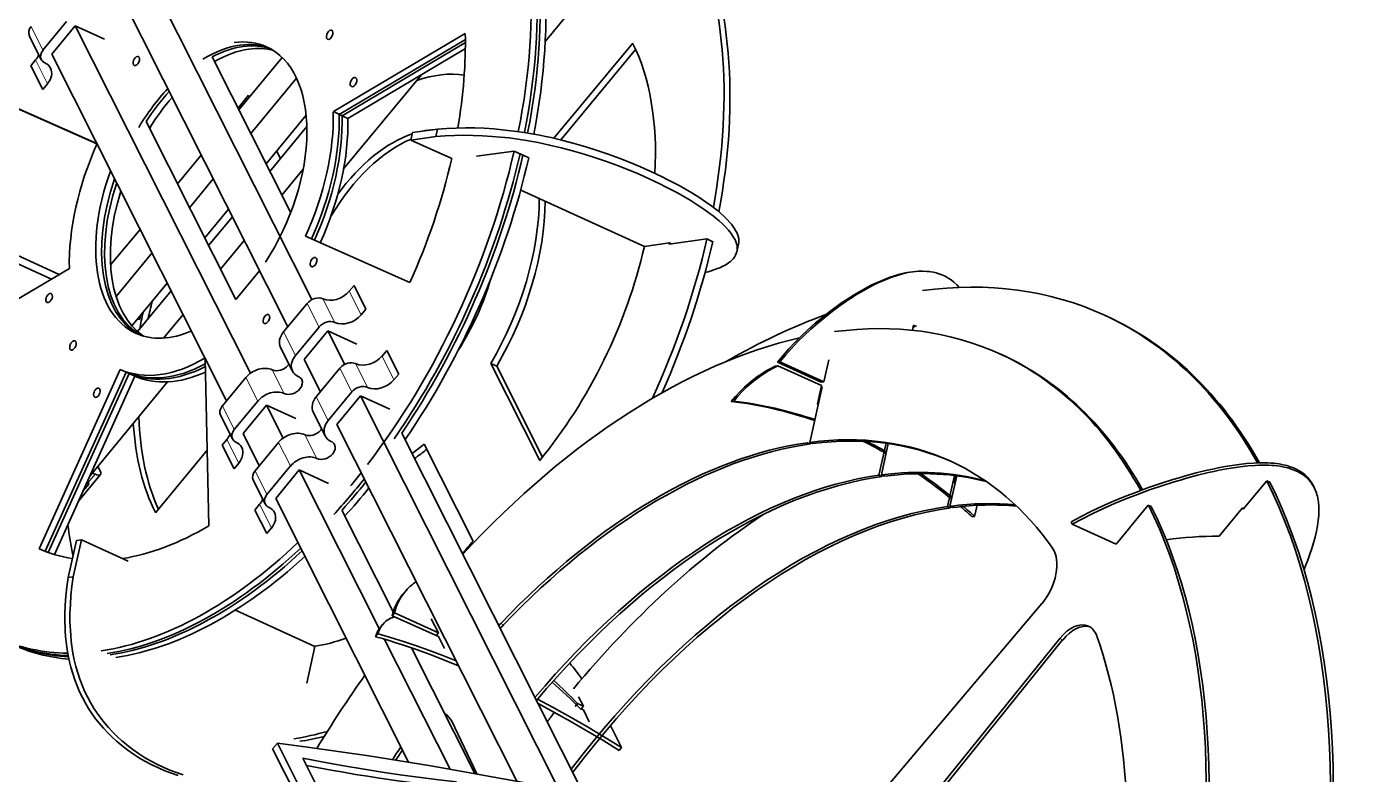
# Model space of a CAD drawing. Extents: x 95 to 1141, y 12 to 831.
# Drawn here: x 202.9 to 315.2, y 217.7 to 281 of the extents above; entities that cross this region are included whole.
import ezdxf

# ---------------------------------------------------------------- set-up
doc = ezdxf.new("R2010")
doc.units = 0

msp = doc.modelspace()

# ---------------------------------------------------------------- linework, layer by layer
at = {"color": 7, "lineweight": 35}
for p, q in [((212.27, 287.33), (227.12, 257.87)), ((210.27, 284.92), (225.07, 255.57)), ((207.08, 281.06), (221.91, 251.64)), ((205.09, 278.65), (219.88, 249.29)), ((231.23, 249.71), (248.03, 216.38)), ((229.23, 247.3), (244.47, 217.08)), ((234.72, 246.56), (250.15, 215.95)), ((224.05, 241.02), (235.3, 218.7)), ((261.38, 199.58), (288.93, 232.14)), ((263.37, 195.64), (290.44, 229.16)), ((263.61, 195.53), (290.68, 229.05))]:
    msp.add_line(p, q, dxfattribs=at)
at = {"color": 7, "lineweight": 35, "ltscale": 0.178214}
msp.add_line((246.88, 279.76), (251.42, 285.25), dxfattribs=at)
at = {"color": 7, "lineweight": 13, "ltscale": 0.056123}
for p, q in [((203.33, 280.99), (204.34, 278.98)), ((203.72, 278.16), (204.73, 276.15)), ((230.28, 258.58), (231.29, 256.57)), ((226.71, 257.55), (227.72, 255.54)), ((228.05, 257.93), (229.06, 255.93)), ((224.71, 255.14), (225.72, 253.13)), ((233.05, 253.08), (234.06, 251.08)), ((223.76, 251.92), (224.77, 249.91)), ((229.48, 252.05), (230.49, 250.05)), ((230.82, 252.44), (231.83, 250.43)), ((221.52, 251.28), (222.53, 249.27)), ((227.48, 249.64), (228.49, 247.64)), ((219.53, 248.86), (220.54, 246.86)), ((219.91, 246.03), (220.92, 244.03)), ((226.52, 246.42), (227.54, 244.42)), ((224.29, 245.78), (225.3, 243.78)), ((222.3, 243.37), (223.31, 241.36)), ((222.68, 240.54), (223.69, 238.53))]:
    msp.add_line(p, q, dxfattribs=at)
at = {"color": 7, "lineweight": 35, "ltscale": 0.078261}
for p, q in [((206.34, 281.4), (204.34, 278.98)), ((207.08, 281.06), (205.09, 278.65)), ((224.71, 255.14), (226.71, 257.55)), ((225.72, 253.13), (227.72, 255.54)), ((226.47, 252.79), (228.46, 255.21)), ((227.48, 249.64), (229.48, 252.05)), ((221.52, 251.28), (219.53, 248.86)), ((222.53, 249.27), (220.54, 246.86)), ((228.49, 247.64), (230.49, 250.05)), ((229.23, 247.3), (231.23, 249.71)), ((223.27, 248.93), (221.28, 246.52)), ((224.29, 245.78), (222.3, 243.37)), ((225.3, 243.78), (223.31, 241.36)), ((226.04, 243.44), (224.05, 241.02))]:
    msp.add_line(p, q, dxfattribs=at)
at = {"color": 7, "lineweight": 35, "ltscale": 0.067929}
for p, q in [((209.55, 279.93), (207.08, 281.06)), ((228.46, 255.21), (230.93, 254.08)), ((231.23, 249.71), (233.7, 248.58)), ((225.75, 247.81), (223.27, 248.93)), ((228.52, 242.31), (226.04, 243.44))]:
    msp.add_line(p, q, dxfattribs=at)
at = {"color": 7, "lineweight": 35, "ltscale": 0.056123}
for p, q in [((203.18, 280.2), (204.19, 278.2)), ((203.32, 277.67), (204.33, 275.67)), ((230.68, 259.06), (231.69, 257.06)), ((224.46, 253.82), (225.47, 251.82)), ((233.45, 253.56), (234.46, 251.56)), ((227.23, 248.33), (228.24, 246.32)), ((219.38, 248.07), (220.39, 246.07)), ((219.51, 245.55), (220.52, 243.54)), ((222.15, 242.58), (223.16, 240.57)), ((222.28, 240.05), (223.29, 238.05))]:
    msp.add_line(p, q, dxfattribs=at)
at = {"color": 7, "lineweight": 35, "ltscale": 0.32487}
for p, q in [((240.1, 280.41), (228.93, 273.78)), ((195.41, 253.88), (206.58, 260.51))]:
    msp.add_line(p, q, dxfattribs=at)
at = {"color": 7, "lineweight": 35, "ltscale": 0.310717}
msp.add_line((240.11, 279.9), (229.42, 273.55), dxfattribs=at)
at = {"color": 7, "lineweight": 35, "ltscale": 0.303562}
msp.add_line((240.11, 279.64), (229.67, 273.44), dxfattribs=at)
at = {"color": 7, "lineweight": 35, "ltscale": 0.261398}
msp.add_line((247.61, 271.53), (254.28, 279.58), dxfattribs=at)
at = {"color": 7, "lineweight": 35, "ltscale": 0.289093}
msp.add_line((240.11, 279.12), (230.16, 273.21), dxfattribs=at)
at = {"color": 7, "lineweight": 35, "ltscale": 0.248877}
msp.add_line((248.18, 271.39), (254.53, 279.06), dxfattribs=at)
at = {"color": 7, "lineweight": 35, "ltscale": 0.015652}
for p, q in [((203.72, 278.16), (203.32, 277.67)), ((204.73, 276.15), (204.33, 275.67)), ((230.28, 258.58), (230.68, 259.06)), ((231.29, 256.57), (231.69, 257.06)), ((233.05, 253.08), (233.45, 253.56)), ((234.06, 251.08), (234.46, 251.56)), ((219.91, 246.03), (219.51, 245.55)), ((220.92, 244.03), (220.52, 243.54)), ((222.68, 240.54), (222.28, 240.05)), ((223.69, 238.53), (223.29, 238.05)), ((224.19, 220.3), (223.79, 219.82))]:
    msp.add_line(p, q, dxfattribs=at)
at = {"color": 7, "lineweight": 35, "ltscale": 0.369454}
msp.add_line((218.67, 278.41), (225.32, 265.22), dxfattribs=at)
at = {"color": 7, "lineweight": 35, "ltscale": 0.144067}
msp.add_line((220.93, 273.93), (224.6, 278.37), dxfattribs=at)
at = {"color": 7, "lineweight": 35, "ltscale": 0.152278}
msp.add_line((221.94, 271.93), (225.82, 276.62), dxfattribs=at)
at = {"color": 7, "lineweight": 35, "ltscale": 0.259046}
for p, q in [((229.8, 268.93), (236.4, 276.91)), ((208.3, 242.92), (214.9, 250.9))]:
    msp.add_line(p, q, dxfattribs=at)
at = {"color": 7, "lineweight": 35, "ltscale": 0.004375}
msp.add_line((221.82, 275.01), (221.74, 275.16), dxfattribs=at)
at = {"color": 7, "lineweight": 35, "ltscale": 0.240693}
msp.add_line((200.1, 274.98), (208.9, 271.07), dxfattribs=at)
at = {"color": 7, "lineweight": 35, "ltscale": 0.227275}
msp.add_line((200.6, 274.75), (208.91, 271.06), dxfattribs=at)
at = {"color": 7, "lineweight": 35, "ltscale": 0.220566}
msp.add_line((200.85, 274.64), (208.91, 271.06), dxfattribs=at)
at = {"color": 7, "lineweight": 35, "ltscale": 0.207148}
msp.add_line((201.34, 274.41), (208.91, 271.05), dxfattribs=at)
at = {"color": 7, "lineweight": 35, "ltscale": 0.421679}
msp.add_line((213.08, 272.94), (220.67, 257.88), dxfattribs=at)
at = {"color": 7, "lineweight": 35, "ltscale": 0.133625}
msp.add_line((223.23, 269.37), (226.63, 273.49), dxfattribs=at)
at = {"color": 7, "lineweight": 35, "ltscale": 0.020378}
for p, q in [((228.93, 273.78), (229.67, 273.44)), ((244.74, 270.21), (245.48, 269.88)), ((210.89, 251.96), (211.63, 251.62))]:
    msp.add_line(p, q, dxfattribs=at)
at = {"color": 7, "lineweight": 35, "ltscale": 0.020379}
for p, q in [((229.42, 273.55), (230.16, 273.21)), ((244.24, 270.44), (244.98, 270.1)), ((211.39, 251.73), (212.13, 251.39))]:
    msp.add_line(p, q, dxfattribs=at)
at = {"color": 7, "lineweight": 35, "ltscale": 0.123191}
msp.add_line((223.55, 268.72), (226.69, 272.52), dxfattribs=at)
at = {"color": 7, "lineweight": 35, "ltscale": 0.015993}
for p, q in [((235.49, 271.38), (235.63, 272.01)), ((237.62, 271.68), (237.75, 272.3)), ((263.1, 261.92), (263.24, 262.55))]:
    msp.add_line(p, q, dxfattribs=at)
at = {"color": 7, "lineweight": 35, "ltscale": 0.053665}
for p, q in [((235.63, 272.01), (237.75, 272.3)), ((257.39, 262.66), (255.27, 262.36))]:
    msp.add_line(p, q, dxfattribs=at)
at = {"color": 7, "lineweight": 35, "ltscale": 0.053664}
msp.add_line((235.49, 271.38), (237.62, 271.68), dxfattribs=at)
at = {"color": 7, "lineweight": 35, "ltscale": 0.09508}
msp.add_line((238.95, 269.8), (235.49, 271.38), dxfattribs=at)
at = {"color": 7, "lineweight": 35, "ltscale": 0.0788}
for p, q in [((215.74, 267.66), (217.75, 270.09)), ((216.75, 265.65), (218.76, 268.08)), ((218.04, 263.09), (220.05, 265.52)), ((219.38, 260.44), (221.39, 262.87)), ((220.67, 257.88), (222.68, 260.31))]:
    msp.add_line(p, q, dxfattribs=at)
at = {"color": 7, "lineweight": 35, "ltscale": 0.018177}
msp.add_line((224.44, 269.8), (224.12, 270.45), dxfattribs=at)
at = {"color": 7, "lineweight": 35, "ltscale": 0.080409}
for p, q in [((241.06, 270.01), (244.24, 270.44)), ((260.56, 263), (257.37, 262.57))]:
    msp.add_line(p, q, dxfattribs=at)
at = {"color": 7, "lineweight": 35, "ltscale": 0.071255}
msp.add_line((224.56, 266.71), (226.38, 268.91), dxfattribs=at)
at = {"color": 7, "lineweight": 35, "ltscale": 0.287836}
msp.add_line((255.27, 262.36), (244.79, 267.14), dxfattribs=at)
at = {"color": 7, "lineweight": 35, "ltscale": 0.078799}
msp.add_line((218.37, 262.44), (220.38, 264.87), dxfattribs=at)
at = {"color": 7, "lineweight": 35, "ltscale": 0.205118}
msp.add_line((205.06, 259.61), (197.6, 263.01), dxfattribs=at)
at = {"color": 7, "lineweight": 35, "ltscale": 0.219422}
msp.add_line((205.72, 260), (197.73, 263.64), dxfattribs=at)
at = {"color": 7, "lineweight": 35, "ltscale": 0.097861}
msp.add_line((210.07, 260.8), (212.56, 263.81), dxfattribs=at)
at = {"color": 7, "lineweight": 35, "ltscale": 0.241364}
msp.add_line((235.4, 259.31), (226.58, 263.23), dxfattribs=at)
at = {"color": 7, "lineweight": 35, "ltscale": 0.013586}
msp.add_line((260.56, 263), (261.05, 262.77), dxfattribs=at)
at = {"color": 7, "lineweight": 35, "ltscale": 0.119394}
msp.add_line((210.53, 258.13), (213.57, 261.81), dxfattribs=at)
at = {"color": 7, "lineweight": 35, "ltscale": 0.002347}
msp.add_line((257.37, 262.57), (257.39, 262.66), dxfattribs=at)
at = {"color": 7, "lineweight": 35, "ltscale": 0.004126}
msp.add_line((257.54, 262.59), (257.39, 262.66), dxfattribs=at)
at = {"color": 7, "lineweight": 35, "ltscale": 0.005361}
for p, q in [((277.78, 260.19), (277.99, 260.22)), ((262.62, 249.25), (262.83, 249.28)), ((283.02, 239.48), (283.23, 239.51))]:
    msp.add_line(p, q, dxfattribs=at)
at = {"color": 7, "lineweight": 35, "ltscale": 0.117204}
msp.add_line((211.88, 255.64), (214.86, 259.25), dxfattribs=at)
at = {"color": 7, "lineweight": 35, "ltscale": 0.111424}
msp.add_line((212.35, 255.16), (215.19, 258.6), dxfattribs=at)
at = {"color": 7, "lineweight": 35, "ltscale": 0.005686}
msp.add_line((212.32, 256.17), (212.54, 256.2), dxfattribs=at)
at = {"color": 7, "lineweight": 35, "ltscale": 0.00398}
msp.add_line((212.54, 256.2), (212.4, 256.27), dxfattribs=at)
at = {"color": 7, "lineweight": 35, "ltscale": 0.008438}
msp.add_line((212.61, 256.53), (212.54, 256.2), dxfattribs=at)
at = {"color": 7, "lineweight": 35, "ltscale": 0.00358}
msp.add_line((213.31, 256.54), (213.44, 256.48), dxfattribs=at)
at = {"color": 7, "lineweight": 35, "ltscale": 0.064492}
msp.add_line((214.56, 254.61), (216.2, 256.6), dxfattribs=at)
at = {"color": 7, "lineweight": 35, "ltscale": 0.006792}
msp.add_line((294.17, 256.58), (294.41, 256.47), dxfattribs=at)
at = {"color": 7, "lineweight": 35, "ltscale": 0.079229}
msp.add_line((228.46, 255.21), (229.89, 252.38), dxfattribs=at)
at = {"color": 7, "lineweight": 35, "ltscale": 0.01085}
msp.add_line((278.05, 255.69), (277.96, 255.27), dxfattribs=at)
at = {"color": 7, "lineweight": 35, "ltscale": 0.002706}
msp.add_line((278.12, 255.52), (278.01, 255.5), dxfattribs=at)
at = {"color": 7, "lineweight": 35, "ltscale": 0.001654}
msp.add_line((278.09, 255.55), (278.03, 255.58), dxfattribs=at)
at = {"color": 7, "lineweight": 35, "ltscale": 0.006793}
for p, q in [((278.3, 255.58), (278.05, 255.69)), ((285.34, 253.28), (285.59, 253.17)), ((269.07, 245.75), (269.31, 245.64)), ((269.28, 245.78), (269.52, 245.67)), ((275.12, 242.99), (275.37, 242.88)), ((275.34, 243.02), (275.58, 242.91)), ((307.98, 242.53), (308.22, 242.42)), ((280.93, 240.34), (281.18, 240.23)), ((281.14, 240.37), (281.39, 240.26)), ((297.93, 240.47), (298.18, 240.35)), ((250.1, 223.12), (249.85, 223.23))]:
    msp.add_line(p, q, dxfattribs=at)
at = {"color": 7, "lineweight": 35, "ltscale": 0.00107}
msp.add_line((278.09, 255.55), (278.08, 255.51), dxfattribs=at)
at = {"color": 7, "lineweight": 35, "ltscale": 0.000980905}
msp.add_line((278.09, 255.55), (278.13, 255.56), dxfattribs=at)
at = {"color": 7, "lineweight": 35, "ltscale": 0.354432}
msp.add_line((218.38, 238.72), (218.07, 252.89), dxfattribs=at)
at = {"color": 7, "lineweight": 35, "ltscale": 0.076223}
for p, q in [((226.47, 252.79), (227.84, 250.07)), ((221.28, 246.52), (222.65, 243.8))]:
    msp.add_line(p, q, dxfattribs=at)
at = {"color": 7, "lineweight": 35, "ltscale": 0.047984}
msp.add_line((270.87, 252.78), (270.45, 250.9), dxfattribs=at)
at = {"color": 7, "lineweight": 35, "ltscale": 0.416662}
msp.add_line((204.03, 236.77), (210.89, 251.96), dxfattribs=at)
at = {"color": 7, "lineweight": 35, "ltscale": 0.416194}
msp.add_line((204.53, 236.56), (211.39, 251.73), dxfattribs=at)
at = {"color": 7, "lineweight": 35, "ltscale": 0.415714}
msp.add_line((204.79, 236.46), (211.63, 251.62), dxfattribs=at)
at = {"color": 7, "lineweight": 35, "ltscale": 0.230056}
for p, q in [((242.26, 252.46), (246.4, 244.24)), ((236.62, 245.64), (240.76, 237.42))]:
    msp.add_line(p, q, dxfattribs=at)
at = {"color": 7, "lineweight": 35, "ltscale": 0.013585}
for p, q in [((242.26, 252.46), (242.76, 252.24)), ((250.1, 223.44), (249.6, 223.66))]:
    msp.add_line(p, q, dxfattribs=at)
at = {"color": 7, "lineweight": 35, "ltscale": 0.21569}
msp.add_line((242.76, 252.24), (246.64, 244.53), dxfattribs=at)
at = {"color": 7, "lineweight": 35, "ltscale": 0.00536}
for p, q in [((266.35, 252.24), (266.57, 252.27)), ((266.53, 252.56), (266.74, 252.59)), ((270.24, 250.87), (270.45, 250.9))]:
    msp.add_line(p, q, dxfattribs=at)
at = {"color": 7, "lineweight": 35, "ltscale": 0.101893}
for p, q in [((270.24, 250.87), (266.53, 252.56)), ((270.45, 250.9), (266.74, 252.59)), ((295.2, 237.16), (291.49, 238.86)), ((237.83, 229.65), (234.12, 231.34)), ((237.83, 229.33), (234.12, 231.02))]:
    msp.add_line(p, q, dxfattribs=at)
at = {"color": 7, "lineweight": 35, "ltscale": 0.101894}
msp.add_line((270.27, 250.58), (266.57, 252.27), dxfattribs=at)
at = {"color": 7, "lineweight": 35, "ltscale": 0.414256}
msp.add_line((205.31, 236.29), (212.13, 251.39), dxfattribs=at)
at = {"color": 7, "lineweight": 35, "ltscale": 0.119991}
msp.add_line((269.28, 245.78), (270.32, 250.47), dxfattribs=at)
at = {"color": 7, "lineweight": 35, "ltscale": 0.040003}
msp.add_line((269.93, 249.01), (270.27, 250.58), dxfattribs=at)
at = {"color": 7, "lineweight": 35, "ltscale": 0.001768}
for p, q in [((270.23, 250.38), (270.3, 250.35)), ((269.99, 248.98), (269.93, 249.01)), ((281.58, 242.32), (281.52, 242.35))]:
    msp.add_line(p, q, dxfattribs=at)
at = {"color": 7, "lineweight": 35, "ltscale": 0.001844}
msp.add_line((270.32, 250.47), (270.25, 250.46), dxfattribs=at)
at = {"color": 7, "lineweight": 35, "ltscale": 0.078153}
msp.add_line((223.27, 248.93), (224.68, 246.14), dxfattribs=at)
at = {"color": 7, "lineweight": 35, "ltscale": 0.171595}
msp.add_line((218.24, 245.11), (213.87, 239.82), dxfattribs=at)
at = {"color": 7, "lineweight": 35, "ltscale": 0.002923}
for p, q in [((269.34, 245.75), (269.31, 245.64)), ((275.37, 242.88), (275.4, 242.99)), ((281.18, 240.23), (281.21, 240.34))]:
    msp.add_line(p, q, dxfattribs=at)
at = {"color": 7, "lineweight": 35, "ltscale": 0.06928}
msp.add_line((275.12, 242.99), (275.73, 245.7), dxfattribs=at)
at = {"color": 7, "lineweight": 35, "ltscale": 0.067837}
msp.add_line((275.34, 243.02), (275.92, 245.67), dxfattribs=at)
at = {"color": 7, "lineweight": 35, "ltscale": 0.011138}
msp.add_line((208.99, 243.75), (209.19, 243.35), dxfattribs=at)
at = {"color": 7, "lineweight": 35, "ltscale": 0.074163}
msp.add_line((209.22, 243.05), (207.33, 240.77), dxfattribs=at)
at = {"color": 7, "lineweight": 13, "ltscale": 0.023208}
msp.add_line((208.75, 243.09), (208.16, 242.37), dxfattribs=at)
at = {"color": 7, "lineweight": 35, "ltscale": 0.375989}
msp.add_line((226.04, 243.44), (232.81, 230.01), dxfattribs=at)
at = {"color": 7, "lineweight": 35, "ltscale": 0.067284}
msp.add_line((280.93, 240.34), (281.52, 242.97), dxfattribs=at)
at = {"color": 7, "lineweight": 35, "ltscale": 0.065903}
msp.add_line((281.14, 240.37), (281.72, 242.94), dxfattribs=at)
at = {"color": 7, "lineweight": 35, "ltscale": 0.01536}
msp.add_line((281.52, 242.35), (281.65, 242.95), dxfattribs=at)
at = {"color": 7, "lineweight": 35, "ltscale": 0.07826}
msp.add_line((307.98, 242.53), (305.98, 240.12), dxfattribs=at)
at = {"color": 7, "lineweight": 35, "ltscale": 0.019353}
msp.add_line((208.22, 242.25), (207.73, 241.65), dxfattribs=at)
at = {"color": 7, "lineweight": 35, "ltscale": 0.005094}
msp.add_line((208.22, 242.25), (208.04, 242.33), dxfattribs=at)
at = {"color": 7, "lineweight": 35, "ltscale": 0.006549}
msp.add_line((208.1, 242.48), (208.22, 242.25), dxfattribs=at)
at = {"color": 7, "lineweight": 35, "ltscale": 0.005613}
msp.add_line((311.88, 242.15), (311.98, 241.95), dxfattribs=at)
at = {"color": 7, "lineweight": 35, "ltscale": 0.024065}
msp.add_line((283.23, 239.51), (283.44, 240.45), dxfattribs=at)
at = {"color": 7, "lineweight": 35, "ltscale": 0.062609}
msp.add_line((297.93, 240.47), (296.34, 238.54), dxfattribs=at)
at = {"color": 7, "lineweight": 35, "ltscale": 0.241328}
msp.add_line((229.66, 240.04), (234, 231.42), dxfattribs=at)
at = {"color": 7, "lineweight": 35, "ltscale": 0.078263}
msp.add_line((305.92, 240.25), (303.93, 237.84), dxfattribs=at)
at = {"color": 7, "lineweight": 35, "ltscale": 0.003581}
msp.add_line((305.92, 240.25), (305.98, 240.12), dxfattribs=at)
at = {"color": 7, "lineweight": 35, "ltscale": 0.003397}
msp.add_line((306.04, 240.19), (305.92, 240.25), dxfattribs=at)
at = {"color": 7, "lineweight": 35, "ltscale": 0.005612}
msp.add_line((291.39, 239.06), (291.49, 238.86), dxfattribs=at)
at = {"color": 7, "lineweight": 35, "ltscale": 0.046938}
msp.add_line((296.4, 238.61), (295.2, 237.16), dxfattribs=at)
at = {"color": 7, "lineweight": 35, "ltscale": 0.079967}
for p, q in [((207.17, 237.46), (206.47, 234.34)), ((207.59, 237.52), (206.9, 234.4)), ((226.68, 225.38), (227.37, 228.5))]:
    msp.add_line(p, q, dxfattribs=at)
at = {"color": 7, "lineweight": 35, "ltscale": 0.010733}
for p, q in [((207.17, 237.46), (207.59, 237.52)), ((206.47, 234.34), (206.9, 234.4))]:
    msp.add_line(p, q, dxfattribs=at)
at = {"color": 7, "lineweight": 35, "ltscale": 0.108686}
msp.add_line((211.55, 235.72), (207.59, 237.52), dxfattribs=at)
at = {"color": 7, "lineweight": 35, "ltscale": 0.007826}
for p, q in [((234.8, 232.89), (235, 233.13)), ((233.92, 231.1), (234.12, 231.34)), ((232.91, 230.13), (233.11, 230.37)), ((232.51, 229.32), (232.71, 229.56)), ((249.4, 223.42), (249.6, 223.66)), ((253.14, 219.7), (253.34, 219.94))]:
    msp.add_line(p, q, dxfattribs=at)
at = {"color": 7, "lineweight": 35, "ltscale": 0.185083}
msp.add_line((227.37, 228.5), (220.63, 231.57), dxfattribs=at)
at = {"color": 7, "lineweight": 35, "ltscale": 0.005101}
msp.add_line((234.1, 231.02), (233.92, 231.1), dxfattribs=at)
at = {"color": 7, "lineweight": 35, "ltscale": 0.03366}
msp.add_line((237.22, 230.85), (237.83, 229.65), dxfattribs=at)
at = {"color": 7, "lineweight": 13, "ltscale": 0.006793}
for p, q in [((243.1, 230.45), (243.35, 230.34)), ((290.44, 229.16), (290.68, 229.05))]:
    msp.add_line(p, q, dxfattribs=at)
at = {"color": 7, "lineweight": 35, "ltscale": 0.307751}
msp.add_line((233.27, 229.1), (238.81, 218.11), dxfattribs=at)
at = {"color": 7, "lineweight": 35, "ltscale": 0.00755}
for p, q in [((237.63, 229.42), (237.83, 229.65)), ((249.91, 223.21), (250.1, 223.44))]:
    msp.add_line(p, q, dxfattribs=at)
at = {"color": 7, "lineweight": 35, "ltscale": 0.028062}
msp.add_line((238.33, 228.33), (237.83, 229.33), dxfattribs=at)
at = {"color": 7, "lineweight": 35, "ltscale": 0.297933}
msp.add_line((235.54, 228.38), (240.9, 217.74), dxfattribs=at)
at = {"color": 7, "lineweight": 35, "ltscale": 0.022449}
msp.add_line((249.69, 224.24), (250.1, 223.44), dxfattribs=at)
at = {"color": 7, "lineweight": 35, "ltscale": 0.028061}
msp.add_line((250.6, 222.12), (250.1, 223.12), dxfattribs=at)
at = {"color": 7, "lineweight": 35, "ltscale": 0.123467}
msp.add_line((241.08, 217.71), (238.95, 222.16), dxfattribs=at)
at = {"color": 7, "lineweight": 35, "ltscale": 0.052517}
msp.add_line((253.34, 219.94), (252.4, 221.82), dxfattribs=at)
at = {"color": 7, "lineweight": 35, "ltscale": 0.112246}
for p, q in [((226.21, 216.29), (224.19, 220.3)), ((225.81, 215.81), (223.79, 219.82))]:
    msp.add_line(p, q, dxfattribs=at)
at = {"color": 7, "lineweight": 35, "ltscale": 0.065008}
msp.add_line((227.51, 216.72), (226.34, 219.04), dxfattribs=at)
at = {"color": 7, "lineweight": 35}
for points in [[(263.1, 261.92), (263.12, 262.05), (263.13, 262.17), (263.12, 262.3), (263.11, 262.4), (263.09, 262.5), (263.03, 262.71), (262.95, 262.92), (262.85, 263.1), (262.74, 263.28), (262.61, 263.47), (262.5, 263.61), (262.38, 263.75), (262.11, 264.05), (261.87, 264.29), (261.6, 264.53), (261.32, 264.77), (261.08, 264.96), (260.84, 265.14), (260.31, 265.52), (259.74, 265.9), (259.13, 266.28), (258.61, 266.59), (258.07, 266.9), (257.5, 267.2), (257.06, 267.42), (256.62, 267.65), (256.15, 267.87), (255.68, 268.09), (254.81, 268.48), (253.92, 268.85), (253, 269.21), (252.07, 269.56), (251.12, 269.88), (250.16, 270.18), (249.19, 270.47), (248.22, 270.72), (247.24, 270.95), (246.75, 271.06), (246.26, 271.16), (245.77, 271.25), (245.29, 271.34), (244.55, 271.45), (243.82, 271.55), (243.09, 271.63), (242.37, 271.69), (241.57, 271.74), (240.77, 271.77), (239.97, 271.78), (239.18, 271.77), (238.4, 271.73), (237.62, 271.68)], [(263.24, 262.55), (263.26, 262.67), (263.26, 262.8), (263.26, 262.93), (263.25, 263.03), (263.23, 263.13), (263.17, 263.33), (263.08, 263.54), (262.99, 263.72), (262.88, 263.91), (262.75, 264.09), (262.64, 264.24), (262.52, 264.38), (262.25, 264.67), (262.01, 264.91), (261.74, 265.15), (261.45, 265.4), (261.22, 265.58), (260.98, 265.77), (260.45, 266.15), (259.88, 266.53), (259.27, 266.91), (258.75, 267.22), (258.21, 267.52), (257.64, 267.82), (257.2, 268.05), (256.76, 268.27), (256.29, 268.5), (255.82, 268.72), (254.95, 269.1), (254.06, 269.48), (253.14, 269.84), (252.21, 270.18), (251.26, 270.5), (250.3, 270.81), (249.33, 271.09), (248.36, 271.35), (247.38, 271.58), (246.89, 271.68), (246.4, 271.78), (245.91, 271.88), (245.42, 271.96), (244.69, 272.08), (243.96, 272.17), (243.23, 272.25), (242.51, 272.32), (241.71, 272.37), (240.91, 272.4), (240.11, 272.41), (239.32, 272.39), (238.54, 272.36), (237.75, 272.3)], [(260.4, 260.16), (260.67, 260.23), (260.93, 260.31), (261.16, 260.38), (261.38, 260.46), (261.66, 260.57), (261.92, 260.69), (262.15, 260.82), (262.28, 260.9), (262.4, 260.98), (262.55, 261.09), (262.68, 261.21), (262.79, 261.33), (262.9, 261.47), (262.99, 261.62), (263.05, 261.77), (263.1, 261.92)], [(277.78, 260.19), (277.56, 260.16), (277.34, 260.12), (276.9, 260.02), (276.45, 259.89), (276, 259.74), (275.59, 259.58), (275.19, 259.41), (274.78, 259.23), (274.47, 259.08), (274.17, 258.92), (273.57, 258.59), (272.97, 258.23), (272.63, 258.02), (272.31, 257.81), (271.96, 257.58), (271.62, 257.34), (270.97, 256.86), (270.34, 256.36), (269.73, 255.86), (269.14, 255.33), (268.58, 254.8), (268.03, 254.26), (267.51, 253.7), (267.01, 253.14), (266.53, 252.56)], [(277.99, 260.22), (277.77, 260.19), (277.55, 260.15), (277.11, 260.05), (276.66, 259.92), (276.21, 259.77), (275.8, 259.61), (275.4, 259.44), (274.99, 259.26), (274.69, 259.11), (274.38, 258.95), (273.78, 258.62), (273.18, 258.26), (272.85, 258.05), (272.52, 257.84), (272.17, 257.6), (271.83, 257.37), (271.19, 256.89), (270.56, 256.39), (269.94, 255.88), (269.36, 255.36), (268.79, 254.83), (268.24, 254.29), (267.72, 253.73), (267.22, 253.17), (266.74, 252.59)], [(281.93, 258.9), (281.71, 259.13), (281.47, 259.34), (281.23, 259.53), (280.99, 259.69), (280.73, 259.84), (280.46, 259.96), (280.19, 260.06), (279.98, 260.13), (279.76, 260.18), (279.53, 260.22), (279.36, 260.25), (279.19, 260.26), (278.84, 260.28), (278.48, 260.27), (278.24, 260.25), (277.99, 260.22)], [(266.35, 252.24), (265.96, 252.04), (265.57, 251.83), (265.2, 251.59), (264.83, 251.35), (264.47, 251.08), (264.13, 250.8), (263.73, 250.44), (263.35, 250.07), (262.98, 249.67), (262.62, 249.25)], [(266.57, 252.27), (266.17, 252.07), (265.79, 251.85), (265.41, 251.62), (265.04, 251.37), (264.69, 251.11), (264.34, 250.82), (263.94, 250.47), (263.56, 250.1), (263.19, 249.7), (262.83, 249.28)], [(311.88, 242.15), (311.74, 242.39), (311.59, 242.62), (311.41, 242.83), (311.21, 243.02), (311, 243.19), (310.76, 243.35), (310.51, 243.49), (310.24, 243.61), (309.96, 243.72), (309.66, 243.81), (309.34, 243.89), (309.01, 243.95), (308.78, 243.98), (308.56, 244.01), (308.31, 244.03), (308.05, 244.04), (307.77, 244.05), (307.49, 244.05), (307.19, 244.04), (306.88, 244.03), (306.26, 243.99), (305.62, 243.91), (305.04, 243.83), (304.44, 243.73), (303.84, 243.62), (303.39, 243.52), (302.93, 243.42), (302, 243.2), (301.08, 242.95), (300.55, 242.79), (300.02, 242.64), (298.97, 242.3), (297.94, 241.95), (296.93, 241.57), (295.94, 241.19), (294.98, 240.79), (294.04, 240.37), (293.13, 239.95), (292.25, 239.51), (291.39, 239.06)], [(311.98, 241.95), (311.84, 242.19), (311.69, 242.42), (311.51, 242.63), (311.31, 242.82), (311.1, 242.99), (310.86, 243.15), (310.61, 243.29), (310.34, 243.41), (310.06, 243.52), (309.76, 243.61), (309.44, 243.69), (309.11, 243.75), (308.88, 243.78), (308.66, 243.81), (308.41, 243.83), (308.15, 243.84), (307.88, 243.85), (307.59, 243.85), (307.29, 243.84), (306.98, 243.83), (306.36, 243.78), (305.72, 243.71), (305.14, 243.63), (304.55, 243.53), (303.94, 243.42), (303.49, 243.32), (303.03, 243.22), (302.1, 243), (301.18, 242.75), (300.65, 242.59), (300.12, 242.43), (299.07, 242.1), (298.04, 241.75), (297.03, 241.37), (296.04, 240.99), (295.08, 240.59), (294.14, 240.17), (293.23, 239.75), (292.35, 239.31), (291.49, 238.86)], [(311.12, 235.01), (311.28, 235.41), (311.43, 235.8), (311.61, 236.3), (311.77, 236.79), (311.91, 237.26), (312.05, 237.76), (312.17, 238.25), (312.25, 238.71), (312.32, 239.16), (312.36, 239.58), (312.38, 239.98), (312.37, 240.36), (312.34, 240.72), (312.31, 240.89), (312.28, 241.06), (312.25, 241.22), (312.21, 241.37), (312.14, 241.57), (312.07, 241.77), (311.98, 241.95)], [(215.78, 217.56), (215.22, 217.76), (214.66, 217.97), (214.11, 218.21), (213.57, 218.47), (213.03, 218.75), (212.51, 219.05), (212.01, 219.37), (211.52, 219.72), (211.04, 220.08), (210.81, 220.27), (210.58, 220.47), (210.2, 220.82), (209.82, 221.19), (209.47, 221.57), (209.13, 221.97), (208.8, 222.38), (208.49, 222.81), (208.2, 223.25), (207.93, 223.7), (207.68, 224.17), (207.44, 224.66), (207.23, 225.16), (207.03, 225.67), (206.86, 226.2), (206.7, 226.74), (206.57, 227.3), (206.46, 227.87), (206.36, 228.45), (206.31, 228.9), (206.26, 229.35), (206.23, 229.82), (206.21, 230.17), (206.2, 230.52), (206.2, 230.89), (206.2, 231.25), (206.23, 232), (206.29, 232.76), (206.37, 233.54), (206.47, 234.34)], [(216.21, 217.62), (215.64, 217.82), (215.08, 218.03), (214.53, 218.27), (213.99, 218.53), (213.46, 218.81), (212.94, 219.11), (212.43, 219.43), (211.94, 219.78), (211.47, 220.14), (211.24, 220.33), (211.01, 220.52), (210.62, 220.88), (210.25, 221.24), (209.89, 221.63), (209.55, 222.02), (209.23, 222.44), (208.92, 222.86), (208.63, 223.31), (208.36, 223.76), (208.1, 224.23), (207.87, 224.72), (207.65, 225.22), (207.46, 225.73), (207.28, 226.26), (207.13, 226.8), (206.99, 227.36), (206.88, 227.93), (206.79, 228.51), (206.73, 228.96), (206.69, 229.41), (206.66, 229.88), (206.64, 230.23), (206.63, 230.58), (206.63, 230.95), (206.63, 231.31), (206.66, 232.06), (206.71, 232.82), (206.79, 233.6), (206.9, 234.4)], [(233.11, 230.37), (233.04, 230.29), (232.98, 230.2), (232.92, 230.1), (232.87, 230), (232.78, 229.79), (232.71, 229.56)], [(234.12, 231.02), (233.87, 230.93), (233.76, 230.88), (233.65, 230.82), (233.5, 230.73), (233.35, 230.62), (233.23, 230.5), (233.11, 230.37)], [(232.91, 230.13), (232.84, 230.05), (232.78, 229.96), (232.72, 229.86), (232.67, 229.76), (232.58, 229.55), (232.51, 229.32)], [(239.54, 226.86), (238.33, 227.35), (237.14, 227.81), (235.96, 228.23), (234.79, 228.63), (234.22, 228.81), (233.65, 228.99), (233.08, 229.16), (232.51, 229.32)], [(239.33, 227.27), (238.19, 227.72), (237.07, 228.15), (235.96, 228.54), (234.87, 228.91), (233.78, 229.25), (232.71, 229.56)], [(253.34, 219.94), (251.88, 220.83), (250.44, 221.69), (249.02, 222.51), (247.61, 223.29), (246.22, 224.03)], [(253.14, 219.7), (251.74, 220.56), (250.34, 221.39), (248.97, 222.18), (247.61, 222.94), (246.26, 223.66)], [(253.38, 215.26), (250.64, 215.85), (247.91, 216.4), (245.21, 216.94), (242.52, 217.44), (239.86, 217.92), (237.19, 218.38), (234.55, 218.82), (231.93, 219.23), (229.33, 219.61), (226.75, 219.97), (224.19, 220.3)], [(239.36, 217.03), (237.85, 217.2), (236.33, 217.39), (234.79, 217.6), (233.24, 217.83), (231.54, 218.1), (229.83, 218.39), (228.09, 218.71), (226.34, 219.04)], [(238.96, 216.55), (237.45, 216.72), (235.93, 216.91), (234.39, 217.12), (232.84, 217.35), (231.83, 217.51), (230.81, 217.67), (229.78, 217.85), (228.74, 218.03), (226.66, 218.42)]]:
    msp.add_lwpolyline(points, dxfattribs=at)
for centre, radius, start, end in [((258.74, 215.54), 33.98, 71.1758, 83.0857), ((258.53, 215.52), 33.98, 70.8335, 83.0863), ((257.38, 212.96), 36.78, 60.0537, 63.4502), ((257.61, 213.03), 36.74, 60.3789, 63.2968), ((254.15, 208.01), 42.69, 50.5511, 55.325), ((254.43, 208.13), 42.58, 50.8458, 55.2674), ((251.17, 204.4), 47.38, 47.7677, 49.3363), ((251.38, 204.42), 47.39, 47.7678, 49.3242), ((303.9, 206.5), 31.34, 89.955, 98.1624), ((238.61, 230.13), 4.69, 124.6422, 140.2842), ((238.08, 230.16), 4.27, 140.2524, 167.2393), ((238.28, 230.4), 4.27, 140.2524, 167.2393), ((196.61, 186.15), 66.45, 36.582, 38.0371), ((210.5, 183.9), 55.63, 44.9859, 48.3574), ((214.2, 189.18), 49.43, 44.2489, 47.4954)]:
    msp.add_arc(centre, radius, start, end, dxfattribs=at)
for centre, major_axis, ratio, start_param, end_param in [((217.75, 267.14), (-17.28, -37.91), 0.579254, 1.955432, 2.706525), ((218.25, 266.92), (-17.28, -37.91), 0.579254, 1.959213, 2.706525), ((218.5, 266.81), (-17.28, -37.91), 0.579254, 1.961028, 2.706525), ((218.99, 266.58), (-17.28, -37.91), 0.579254, 1.964508, 2.706525), ((234.07, 259.7), (-17.28, -37.91), 0.579254, 1.981698, 2.706525), ((234.57, 259.48), (-17.28, -37.91), 0.579254, 1.977851, 2.706525), ((204.08, 280.65), (-0.893, -0.45), 0.739209, 5.247728, 6.283231), ((228.62, 280.29), (-0.173, -0.379), 0.579254, 3.141606, 3.491923), ((217.75, 267.14), (-5.53, -12.13), 0.579254, 3.141606, 3.491923), ((228.62, 280.29), (-0.173, -0.379), 0.579254, 3.491923, 6.283199), ((228.62, 280.29), (-0.173, -0.379), 0.579254, 0.000014, 3.141606), ((217.75, 267.14), (-13.83, -30.33), 0.579254, 1.997209, 2.265623), ((238.32, 260.28), (-11.06, -24.26), 0.579254, 2.165063, 2.706525), ((202.48, 278.72), (-1.49, -0.75), 0.739209, 2.106135, 2.459362), ((205.09, 278.65), (-0.893, -0.45), 0.739209, 5.247728, 6.283231), ((212.25, 278.07), (-0.173, -0.379), 0.579254, 3.491923, 6.283199), ((212.25, 278.07), (-0.173, -0.379), 0.579254, 0.000014, 3.141606), ((212.25, 278.07), (-0.173, -0.379), 0.579254, 3.141606, 3.491923), ((218.25, 266.92), (-5.53, -12.13), 0.579254, 3.491923, 3.849877), ((218.5, 266.81), (-5.53, -12.13), 0.579254, 3.491923, 3.789239), ((218.99, 266.58), (-5.53, -12.13), 0.579254, 3.491923, 3.8226), ((218.25, 266.92), (-5.53, -12.13), 0.579254, 3.17676, 3.491923), ((218.5, 266.81), (-5.53, -12.13), 0.579254, 3.194404, 3.491923), ((218.99, 266.58), (-5.53, -12.13), 0.579254, 3.229572, 3.491923), ((217.75, 267.14), (-5.53, -12.13), 0.579254, 1.321008, 3.141606), ((205.09, 278.65), (-0.893, -0.45), 0.739209, 0.000045, 0.535339), ((203.49, 276.72), (-1.49, -0.75), 0.739209, 3.141638, 3.676931), ((203.49, 276.72), (-1.49, -0.75), 0.739209, 2.106135, 3.141638), ((230.64, 276.28), (-0.173, -0.379), 0.579254, 3.491923, 6.283199), ((230.64, 276.28), (-0.173, -0.379), 0.579254, 0.000014, 3.141606), ((230.64, 276.28), (-0.173, -0.379), 0.579254, 3.141606, 3.491923), ((234.07, 259.7), (-7.61, -16.68), 0.579254, 3.30393, 3.652267), ((218.25, 266.92), (-5.53, -12.13), 0.579254, 4.191801, 4.515007), ((218.5, 266.81), (-5.53, -12.13), 0.579254, 4.206673, 4.459348), ((229.82, 259.13), (-11.06, -24.26), 0.579254, 4.277321, 4.333214), ((218.99, 266.58), (-5.53, -12.13), 0.579254, 4.236375, 4.489703), ((217.75, 267.14), (-6.91, -15.17), 0.579254, 1.57663, 2.265623), ((218.25, 266.92), (-6.91, -15.17), 0.579254, 1.576959, 2.265623), ((218.5, 266.81), (-6.91, -15.17), 0.579254, 1.577123, 2.265623), ((218.99, 266.58), (-6.91, -15.17), 0.579254, 1.577452, 2.265623), ((234.07, 259.7), (-17.28, -37.91), 0.579254, 4.633569, 4.642257), ((234.07, 259.7), (-5.53, -12.13), 0.579254, 3.636008, 4.369943), ((234.07, 259.7), (-5.53, -12.13), 0.579254, 3.491923, 3.555887), ((234.07, 259.7), (-5.53, -12.13), 0.579254, 3.431299, 3.491923), ((217.75, 267.14), (-6.91, -15.17), 0.579254, 4.719536, 5.407216), ((234.57, 259.48), (-5.53, -12.13), 0.579254, 3.703089, 4.518613), ((217.75, 267.14), (-17.28, -37.91), 0.579254, 1.194714, 1.913127), ((218.25, 266.92), (-17.28, -37.91), 0.579254, 1.268775, 1.913127), ((218.5, 266.81), (-17.28, -37.91), 0.579254, 1.286316, 1.913127), ((218.99, 266.58), (-17.28, -37.91), 0.579254, 1.276722, 1.913127), ((217.75, 267.14), (-13.83, -30.33), 0.579254, 1.57663, 1.913978), ((217.75, 267.14), (-5.53, -12.13), 0.579254, 4.841743, 6.283199), ((218.25, 266.92), (-5.53, -12.13), 0.579254, 4.877248, 6.248004), ((218.5, 266.81), (-5.53, -12.13), 0.579254, 4.895326, 6.230458), ((218.99, 266.58), (-5.53, -12.13), 0.579254, 4.932204, 6.195196), ((234.07, 259.7), (-17.28, -37.91), 0.579254, 4.782928, 4.791203), ((234.07, 259.7), (-7.61, -16.68), 0.579254, 1.395779, 2.228875), ((234.57, 259.48), (-7.61, -16.68), 0.579254, 1.395779, 2.228875), ((234.07, 259.7), (-17.28, -37.91), 0.579254, 1.566304, 1.913127), ((234.57, 259.48), (-17.28, -37.91), 0.579254, 1.584471, 1.913127), ((238.32, 260.28), (-11.06, -24.26), 0.579254, 1.135728, 1.912045), ((227.25, 261.04), (-0.173, -0.379), 0.579254, 3.141606, 6.283199), ((227.25, 261.04), (-0.173, -0.379), 0.579254, 0.000014, 0.35033), ((227.25, 261.04), (-0.173, -0.379), 0.579254, 0.35033, 3.141606), ((234.07, 259.7), (-5.53, -12.13), 0.579254, 1.322152, 1.819365), ((263.05, 188.34), (-31.11, -68.24), 0.579254, 3.141532, 3.489701), ((204.86, 258), (-0.173, -0.379), 0.579254, 3.141606, 6.283199), ((204.86, 258), (-0.173, -0.379), 0.579254, 0.35033, 3.141606), ((229.04, 259.14), (-1.49, -0.75), 0.739209, 0.535339, 2.106135), ((204.86, 258), (-0.173, -0.379), 0.579254, 0.000014, 0.35033), ((230.32, 258.9), (-11.06, -24.26), 0.579254, 5.018577, 5.076704), ((227.45, 257.21), (-0.893, -0.45), 0.739209, 3.676931, 5.247728), ((229.82, 259.13), (-11.06, -24.26), 0.579254, 5.064655, 5.120301), ((223.26, 256.22), (-0.173, -0.379), 0.579254, 3.141606, 6.283199), ((223.26, 256.22), (-0.173, -0.379), 0.579254, 0.35033, 3.141606), ((228.46, 255.21), (-0.893, -0.45), 0.739209, 3.676931, 5.247728), ((230.05, 257.14), (-1.49, -0.75), 0.739209, 0.535339, 2.106135), ((263.05, 188.34), (-31.11, -68.24), 0.579254, 3.656857, 3.824251), ((263.05, 188.34), (-31.11, -68.24), 0.579254, 2.738451, 3.141532), ((263.3, 188.23), (-31.11, -68.24), 0.579254, 2.741164, 3.141532), ((217.75, 267.14), (-5.53, -12.13), 0.579254, 0.000014, 0.571307), ((223.26, 256.22), (-0.173, -0.379), 0.579254, 0.000014, 0.35033), ((225.95, 254.57), (-1.49, -0.75), 0.739209, 5.247728, 6.283231), ((257, 191.1), (-28.35, -62.18), 0.579254, 3.141532, 3.489484), ((206.88, 253.99), (-0.173, -0.379), 0.579254, 3.141606, 6.283199), ((206.88, 253.99), (-0.173, -0.379), 0.579254, 0.35033, 3.141606), ((257, 191.1), (-28.35, -62.18), 0.579254, 3.557195, 4.190942), ((206.88, 253.99), (-0.173, -0.379), 0.579254, 0.000014, 0.35033), ((217.75, 267.14), (-6.91, -15.17), 0.579254, 0.005834, 0.693514), ((226.96, 252.57), (-1.49, -0.75), 0.739209, 5.247728, 6.283231), ((231.81, 253.65), (-1.49, -0.75), 0.739209, 0.535339, 2.106135), ((257, 191.1), (-28.35, -62.18), 0.579254, 2.734715, 3.141532), ((257.24, 190.99), (-28.35, -62.18), 0.579254, 2.738991, 3.141532), ((218.25, 266.92), (-6.91, -15.17), 0.579254, 0.005834, 0.651552), ((218.5, 266.81), (-6.91, -15.17), 0.579254, 0.005834, 0.629923), ((218.99, 266.58), (-6.91, -15.17), 0.579254, 0.005834, 0.586516), ((222.76, 250.71), (-1.49, -0.75), 0.739209, 3.676931, 5.247728), ((224.35, 252.64), (-0.893, -0.45), 0.739209, 0.535339, 2.106135), ((224.35, 252.64), (-0.893, -0.45), 0.739209, 2.106135, 2.248418), ((226.96, 252.57), (-1.49, -0.75), 0.739209, 0.000045, 0.535339), ((230.22, 251.72), (-0.893, -0.45), 0.739209, 3.676931, 5.247728), ((208.91, 249.98), (-0.173, -0.379), 0.579254, 3.14157, 5.062719), ((225.36, 250.64), (-0.893, -0.45), 0.739209, 3.141638, 3.676931), ((225.36, 250.64), (-0.893, -0.45), 0.739209, 2.106135, 3.141638), ((231.23, 249.71), (-0.893, -0.45), 0.739209, 3.676931, 5.247728), ((232.82, 251.64), (-1.49, -0.75), 0.739209, 0.535339, 2.106135), ((208.91, 249.98), (-0.173, -0.379), 0.579254, 5.062719, 6.283163), ((208.91, 249.98), (-0.173, -0.379), 0.579254, 6.283163, 9.424756), ((223.77, 248.71), (-1.49, -0.75), 0.739209, 3.676931, 5.247728), ((225.36, 250.64), (-0.893, -0.45), 0.739209, 0.535339, 2.106135), ((228.72, 249.08), (-1.49, -0.75), 0.739209, 5.247728, 6.283231), ((220.27, 248.52), (-0.893, -0.45), 0.739209, 5.247728, 6.283231), ((229.82, 259.13), (-11.06, -24.26), 0.579254, 5.457538, 5.848117), ((230.32, 258.9), (-11.06, -24.26), 0.579254, 5.422765, 5.816208), ((229.73, 247.07), (-1.49, -0.75), 0.739209, 5.247728, 6.283231), ((218.67, 246.59), (-1.49, -0.75), 0.739209, 2.106135, 2.459362), ((221.28, 246.52), (-0.893, -0.45), 0.739209, 5.247728, 6.283231), ((221.28, 246.52), (-0.893, -0.45), 0.739209, 0.000045, 0.535339), ((225.53, 245.22), (-1.49, -0.75), 0.739209, 3.676931, 5.247728), ((227.12, 247.15), (-0.893, -0.45), 0.739209, 0.535339, 2.106135), ((227.12, 247.15), (-0.893, -0.45), 0.739209, 2.106135, 2.248418), ((229.73, 247.07), (-1.49, -0.75), 0.739209, 0.000045, 0.535339), ((257, 191.1), (-24.2, -53.08), 0.579254, 3.141556, 3.489066), ((257.24, 190.99), (-24.2, -53.08), 0.579254, 3.145615, 3.489066), ((219.68, 244.59), (-1.49, -0.75), 0.739209, 3.141638, 3.676931), ((219.68, 244.59), (-1.49, -0.75), 0.739209, 2.106135, 3.141638), ((228.13, 245.14), (-0.893, -0.45), 0.739209, 0.535339, 2.106135), ((228.13, 245.14), (-0.893, -0.45), 0.739209, 3.141638, 3.676931), ((228.13, 245.14), (-0.893, -0.45), 0.739209, 2.106135, 3.141638), ((234.07, 259.7), (-7.61, -16.68), 0.579254, 0.790526, 0.875678), ((234.57, 259.48), (-7.61, -16.68), 0.579254, 0.76751, 0.853291), ((257, 191.1), (-24.2, -53.08), 0.579254, 3.49478, 4.171427), ((257.24, 190.99), (-24.2, -53.08), 0.579254, 3.49478, 4.171427), ((226.54, 243.21), (-1.49, -0.75), 0.739209, 3.676931, 5.247728), ((257, 191.1), (-24.2, -53.08), 0.579254, 2.812419, 3.141556), ((209.26, 242.09), (-1.28, 1.06), 0.343562, 5.377057, 5.65567), ((208.45, 243.69), (-0.771, 0.637), 0.343562, 2.235465, 3.141627), ((208.45, 243.69), (-0.771, 0.637), 0.343562, 3.141627, 3.806261), ((223.04, 243.03), (-0.893, -0.45), 0.739209, 5.247728, 6.283231), ((218.25, 266.92), (-17.28, -37.91), 0.579254, 1.060312, 1.163065), ((217.75, 267.14), (-17.28, -37.91), 0.579254, 1.135728, 1.17256), ((263.05, 188.34), (-24.2, -53.08), 0.579254, 3.49478, 4.259303), ((263.3, 188.23), (-24.2, -53.08), 0.579254, 3.49478, 4.262693), ((263.05, 188.34), (-24.2, -53.08), 0.579254, 3.24031, 3.489066), ((263.3, 188.23), (-24.2, -53.08), 0.579254, 3.244353, 3.489066), ((263.05, 188.34), (-31.11, -68.24), 0.579254, 1.929989, 2.704303), ((218.5, 266.81), (-17.28, -37.91), 0.579254, 1.077672, 1.158319), ((218.99, 266.58), (-17.28, -37.91), 0.579254, 1.068225, 1.148828), ((263.3, 188.23), (-31.11, -68.24), 0.579254, 1.930493, 2.704303), ((221.44, 241.1), (-1.49, -0.75), 0.739209, 2.106135, 2.459362), ((224.05, 241.02), (-0.893, -0.45), 0.739209, 5.247728, 6.283231), ((224.05, 241.02), (-0.893, -0.45), 0.739209, 0.000045, 0.535339), ((222.45, 239.09), (-1.49, -0.75), 0.739209, 3.141638, 3.676931), ((268.86, 185.69), (-24.2, -53.08), 0.579254, 3.49478, 4.338981), ((268.86, 185.69), (-24.2, -53.08), 0.579254, 3.335799, 3.489066), ((269.11, 185.58), (-24.2, -53.08), 0.579254, 3.339908, 3.489066), ((257, 191.1), (-28.35, -62.18), 0.579254, 1.930597, 2.704086), ((257.24, 190.99), (-28.35, -62.18), 0.579254, 1.931706, 2.704086), ((222.45, 239.09), (-1.49, -0.75), 0.739209, 2.106135, 3.141638), ((269.11, 185.58), (-24.2, -53.08), 0.579254, 3.49478, 4.342377), ((268.86, 185.69), (-26.96, -59.14), 0.579254, 3.889839, 4.274757), ((234.07, 259.7), (-17.28, -37.91), 0.579254, 5.532052, 5.613316), ((217.75, 267.14), (-13.83, -30.33), 0.579254, 0.362248, 0.694827), ((217.75, 267.14), (-17.28, -37.91), 0.579254, 0.35833, 0.963705), ((232.68, 253.46), (-11.06, -24.26), 0.579254, 1.079835, 1.135728), ((217.75, 267.14), (-13.83, -30.33), 0.579254, 0.005834, 0.156217), ((218.25, 266.92), (-17.28, -37.91), 0.579254, 0.35833, 0.954065), ((218.5, 266.81), (-17.28, -37.91), 0.579254, 0.35833, 0.949238), ((218.99, 266.58), (-17.28, -37.91), 0.579254, 0.35833, 0.939554), ((287.96, 234.19), (-1.38, -3.03), 0.579254, 1.118275, 2.812419), ((243.89, 228.2), (-1.38, -3.03), 0.579254, 4.171427, 4.252741), ((244.14, 228.09), (-1.38, -3.03), 0.579254, 4.171427, 4.312057), ((291.48, 227.2), (-1.38, -3.03), 0.579254, 3.141549, 4.294774), ((291.73, 227.08), (-1.38, -3.03), 0.579254, 3.211958, 4.294774), ((291.48, 227.2), (-1.38, -3.03), 0.579254, 2.600631, 3.141549), ((217.75, 267.14), (-17.28, -37.91), 0.579254, 6.283125, 6.533334), ((232.68, 253.46), (-11.06, -24.26), 0.579254, 0.365381, 0.516997), ((257, 191.1), (-24.2, -53.08), 0.579254, 1.962652, 2.600631), ((218.25, 266.92), (-17.28, -37.91), 0.579254, 6.283125, 6.515432), ((218.5, 266.81), (-17.28, -37.91), 0.579254, 6.283125, 6.506446), ((218.99, 266.58), (-17.28, -37.91), 0.579254, 6.283125, 6.488351), ((257, 191.1), (-28.35, -62.18), 0.579254, 4.395869, 4.506945), ((236.94, 219.79), (-1.38, -3.03), 0.579254, 2.689071, 3.127824), ((237.19, 219.67), (-1.38, -3.03), 0.579254, 3.212288, 3.255013), ((268.86, 185.69), (-26.96, -59.14), 0.579254, 4.316429, 4.33265), ((234.07, 259.7), (-17.28, -37.91), 0.579254, 0.35833, 0.463163), ((234.57, 259.48), (-17.28, -37.91), 0.579254, 0.35833, 0.435027), ((257, 191.1), (-24.2, -53.08), 0.579254, 4.416313, 4.439255), ((257.24, 190.99), (-24.2, -53.08), 0.579254, 4.419736, 4.437855), ((263.05, 188.34), (-24.2, -53.08), 0.579254, 4.405392, 4.40605)]:
    msp.add_ellipse(centre, major_axis=major_axis, ratio=ratio, start_param=start_param, end_param=end_param, dxfattribs=at)

doc.saveas('drawing.dxf')
